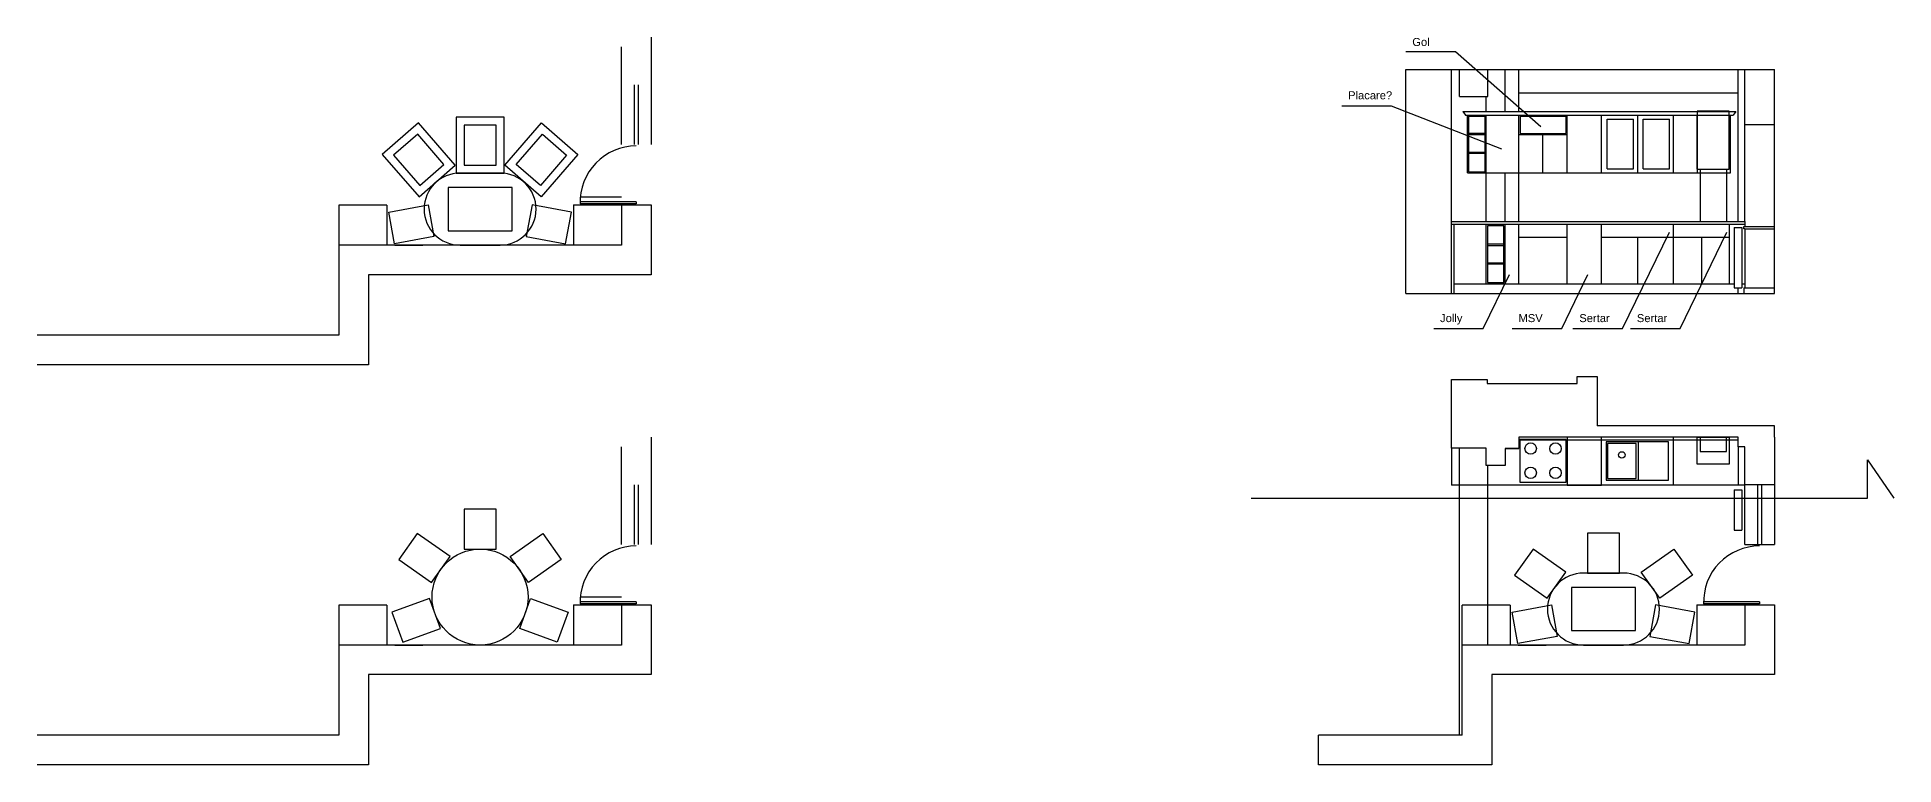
# Model space of a CAD drawing. Header units: centimetres. Extents: x -4631 to 1134, y -875 to 613.
# Drawn here: x -4631 to -2311, y -833 to 76 of the extents above; entities that cross this region are included whole.
import ezdxf

# ---------------------------------------------------------------- set-up
doc = ezdxf.new("R2010")
doc.units = ezdxf.units.CM
doc.layers.get('0').update_dxf_attribs({"true_color": 0xdfdfdf})
for name, color, linetype, true_color in [('Calorifer', 7, 'Continuous', 0xfcfcc2), ('Centrala', 7, 'Continuous', 0x408e2c), ('front', 7, 'Continuous', 0xdfdfdf), ('Grida', 7, 'Continuous', 0xab0f35), ('Text', 7, 'Continuous', 0x408e2c)]:
    doc.layers.add(name, color=color, linetype=linetype, true_color=true_color)
doc.styles.get("Standard").update_dxf_attribs({"font": 'arial.ttf'})

# ---------------------------------------------------------------- blocks, each defined once
blk = doc.blocks.new('Masa')
at = {"layer": 'front', "linetype": 'Continuous', "lineweight": -3, "transparency": 33554687}
for points in [[(-3080, -534), (-3040, -534), (-3040, -484), (-3080, -484)], [(-3120.7, -575.9), (-3097.6, -543.2), (-3138.5, -514.4), (-3161.5, -547.1)], [(-2999.3, -575.9), (-3022.4, -543.2), (-2981.5, -514.4), (-2958.5, -547.1)], [(-3109.5, -633.3), (-3123.2, -595.7), (-3170.2, -612.8), (-3156.5, -650.4)], [(-3010.5, -633.3), (-2996.8, -595.7), (-2949.8, -612.8), (-2963.5, -650.4)]]:
    blk.add_lwpolyline(points, close=True, dxfattribs=at)
blk.add_circle((-3060, -594), 60, dxfattribs=at)
blk = doc.blocks.new('masa ovala')
at = {"linetype": 'Continuous', "lineweight": -3, "transparency": 33554687}
for points in [[(-4109, 108), (-4159, 108)], [(-4159, 18), (-4109, 18)]]:
    blk.add_lwpolyline(points, dxfattribs=at)
blk.add_lwpolyline([(-4174, 90), (-4174, 36), (-4094, 36), (-4094, 90)], close=True, dxfattribs=at)
for centre, start, end in [((-4159, 63), 90, 270), ((-4109, 63), 270, 90)]:
    blk.add_arc(centre, 45, start, end, dxfattribs=at)

msp = doc.modelspace()

# ---------------------------------------------------------------- linework, layer by layer
at = {"linetype": 'Continuous', "lineweight": -3, "transparency": 33554687}
for p, q in [((-3864.177, 76.335), (-3864.177, -57.965)), ((-3901.177, -57.965), (-3901.177, 64.135)), ((-2863.877, -244), (-2863.877, 36)), ((-2853.677, 2), (-2853.677, 36)), ((-2818.177, 2), (-2818.177, 36)), ((-2779.377, -16.5), (-2779.377, 36)), ((-2497.177, 36), (-2460.177, 36)), ((-2460.177, -244), (-2460.177, 36)), ((-3885.177, 16.835), (-3885.177, -57.965)), ((-3880.177, 16.835), (-3880.177, -57.965)), ((-2843.777, -93.5), (-2843.777, -21.1)), ((-2779.377, -154), (-2779.377, -21.1)), ((-2777.877, -22.6), (-2720.877, -22.6)), ((-2777.877, -22.6), (-2777.877, -44.05)), ((-2720.877, -22.6), (-2720.877, -44.05)), ((-2719.377, -93.5), (-2719.377, -21.1)), ((-2676.377, -93.5), (-2676.377, -21.1)), ((-2586.377, -93.5), (-2586.377, -21.1)), ((-2779.377, -45.55), (-2719.377, -45.55)), ((-2669.377, -88.5), (-2669.377, -26.1)), ((-2636.377, -88.5), (-2636.377, -26.1)), ((-2624.377, -88.5), (-2624.377, -26.1)), ((-2591.377, -88.5), (-2591.377, -26.1)), ((-2497.177, -33), (-2460.177, -33)), ((-2556.577, -88.6), (-2516.577, -88.6)), ((-2556.577, -88.6), (-2556.577, -93.5)), ((-4254.377, -133.665), (-4254.377, -296.465)), ((-4194.377, -133.665), (-4254.377, -133.665)), ((-4194.377, -133.665), (-4194.377, -183.665)), ((-3961.177, -133.365), (-3961.177, -183.665)), ((-3901.177, -133.665), (-3961.177, -133.665)), ((-3882.677, -129.763), (-3952.677, -129.763)), ((-3952.677, -129.763), (-3952.677, -132.263)), ((-3882.677, -132.263), (-3952.677, -132.263)), ((-3901.177, -123.665), (-3952.411, -123.665)), ((-3901.177, -133.365), (-3864.177, -133.365)), ((-3901.177, -133.365), (-3901.177, -183.665)), ((-3882.677, -129.763), (-3882.677, -132.263)), ((-3864.177, -133.365), (-3864.177, -183.665)), ((-2860.277, -244), (-2860.277, -158)), ((-2820.277, -232), (-2820.277, -158)), ((-2796.777, -232), (-2796.777, -158)), ((-2779.377, -232), (-2779.377, -158)), ((-2719.377, -232), (-2719.377, -158)), ((-2676.377, -232), (-2676.377, -158)), ((-2586.377, -232), (-2586.377, -158)), ((-2516.377, -232), (-2516.377, -158)), ((-2498.177, -163.5), (-2498.177, -160.5)), ((-2498.177, -160.5), (-2497.177, -160.5)), ((-2497.177, -160.5), (-2460.177, -160.5)), ((-3901.177, -183.665), (-4254.377, -183.665)), ((-3901.177, -183.665, 205), (-3901.177, -183.665, 145)), ((-3864.177, -183.665), (-3864.177, -220.665)), ((-2779.377, -173.7), (-2719.377, -173.7)), ((-2676.377, -173.7), (-2586.377, -173.7)), ((-2631.377, -173.7), (-2631.377, -232)), ((-2586.377, -173.7), (-2516.377, -173.7)), ((-2551.377, -173.7), (-2551.377, -232)), ((-2497.177, -163.5), (-2498.177, -163.5)), ((-2497.177, -163.5), (-2460.177, -163.5)), ((-4217.377, -220.665), (-4217.377, -333.465)), ((-3864.177, -220.665), (-4217.377, -220.665)), ((-2860.277, -232), (-2510.477, -232)), ((-2500.677, -232), (-2497.177, -232)), ((-2921, -244), (-2497.177, -244)), ((-2505.377, -244), (-2505.377, -237)), ((-2498.177, -237), (-2460.177, -237)), ((-2497.177, -244), (-2460.177, -244)), ((-4254.377, -296.465), (-4631.377, -296.465)), ((-4217.377, -333.465), (-4631.377, -333.465)), ((-2706.777, -356.764), (-2706.777, -347.764)), ((-2706.777, -347.764), (-2681.777, -347.764)), ((-2681.777, -347.764), (-2681.777, -409.764)), ((-2863.877, -437.564), (-2863.877, -351.764)), ((-2863.877, -351.764), (-2819.277, -351.764)), ((-2819.277, -351.764), (-2819.277, -356.764)), ((-2819.277, -356.764), (-2706.777, -356.764)), ((-2460.177, -409.764), (-2681.777, -409.764)), ((-2460.177, -423.664), (-2460.177, -409.764)), ((-3901.177, -557.964), (-3901.177, -435.864)), ((-3864.177, -423.664), (-3864.177, -557.964)), ((-2820.277, -437.564), (-2863.877, -437.564)), ((-2863.877, -437.564), (-2863.877, -483.664)), ((-2820.277, -459.064), (-2820.277, -437.564)), ((-2779.377, -437.864), (-2796.777, -437.864)), ((-2796.777, -437.864), (-2796.777, -459.064)), ((-2796.777, -437.864), (-2779.377, -437.864)), ((-2505.377, -423.664), (-2779.377, -423.664)), ((-2779.377, -423.664), (-2779.377, -437.864)), ((-2719.377, -423.664), (-2719.377, -437.864)), ((-2670.636, -429.711), (-2670.636, -477.711)), ((-2592.636, -429.711), (-2670.636, -429.711)), ((-2630.636, -429.711), (-2630.636, -477.711)), ((-2592.636, -477.711), (-2592.636, -429.711)), ((-2586.377, -483.664), (-2586.377, -423.664)), ((-2505.377, -435.864), (-2505.377, -423.664)), ((-2497.177, -435.864), (-2505.377, -435.864)), ((-2505.377, -435.864), (-2505.377, -483.664)), ((-2497.177, -557.964), (-2497.177, -435.864)), ((-2460.177, -423.664), (-2460.177, -557.964)), ((-2796.777, -459.064), (-2820.277, -459.064)), ((-2344.015, -500), (-2344.015, -452)), ((-2344.015, -452), (-2310.867, -500)), ((-3885.177, -483.164), (-3885.177, -557.964)), ((-3880.177, -483.164), (-3880.177, -557.964)), ((-2497.177, -483.664), (-2863.877, -483.664)), ((-2670.636, -477.711), (-2592.636, -477.711)), ((-2460.177, -483.164), (-2497.177, -483.164)), ((-2481.177, -483.164), (-2481.177, -557.964)), ((-2476.177, -483.164), (-2476.177, -557.964)), ((-3114, -500), (-2344.015, -500)), ((-2510.477, -489.764), (-2500.677, -489.764)), ((-2510.477, -539.964), (-2500.677, -539.964)), ((-2497.177, -557.964), (-2460.177, -557.964)), ((-3901.177, -623.664), (-3952.411, -623.664)), ((-4254.377, -633.664), (-4254.377, -796.464)), ((-4194.377, -633.664), (-4254.377, -633.664)), ((-4194.377, -633.664), (-4194.377, -683.664)), ((-3961.177, -633.364), (-3961.177, -683.664)), ((-3901.177, -633.664), (-3961.177, -633.664)), ((-3882.677, -629.761), (-3952.677, -629.761)), ((-3952.677, -629.761), (-3952.677, -632.261)), ((-3882.677, -632.261), (-3952.677, -632.261)), ((-3901.177, -633.364), (-3864.177, -633.364)), ((-3901.177, -633.364), (-3901.177, -683.664)), ((-3882.677, -629.761), (-3882.677, -632.261)), ((-3864.177, -633.364), (-3864.177, -683.664)), ((-2790.377, -633.664), (-2850.377, -633.664)), ((-2850.377, -683.664), (-2850.377, -633.664)), ((-2790.377, -633.664), (-2790.377, -683.664)), ((-2557.177, -633.364), (-2557.177, -683.664)), ((-2497.177, -633.664), (-2557.177, -633.664)), ((-2478.677, -629.761), (-2548.677, -629.761)), ((-2548.677, -629.761), (-2548.677, -632.261)), ((-2478.677, -632.261), (-2548.677, -632.261)), ((-2497.177, -633.364), (-2460.177, -633.364)), ((-2497.177, -633.364), (-2497.177, -683.664)), ((-2478.677, -629.761), (-2478.677, -632.261)), ((-2460.177, -633.364), (-2460.177, -683.664)), ((-3901.177, -683.664), (-4254.377, -683.664)), ((-3901.177, -683.664, 205), (-3901.177, -683.664, 145)), ((-3864.177, -683.664), (-3864.177, -720.664)), ((-2497.177, -683.664), (-2850.377, -683.664)), ((-2850.377, -796.464), (-2850.377, -683.664)), ((-2497.177, -683.664, 205), (-2497.177, -683.664, 145)), ((-2460.177, -683.664), (-2460.177, -720.664)), ((-4217.377, -720.664), (-4217.377, -833.464)), ((-3864.177, -720.664), (-4217.377, -720.664)), ((-2813.377, -720.664), (-2813.377, -833.464)), ((-2460.177, -720.664), (-2813.377, -720.664)), ((-4254.377, -796.464), (-4631.377, -796.464)), ((-2850.377, -796.464), (-3030, -796.464)), ((-3030, -833.464), (-3030, -796.464)), ((-4217.377, -833.464), (-4631.377, -833.464)), ((-2813.377, -833.464), (-3030, -833.464))]:
    msp.add_line(p, q, dxfattribs=at)
for points in [[(-2779.377, 6.5), (-2505.377, 6.5)], [(-2849.679, -16.5), (-2508.276, -16.5)], [(-2846.242, -21.1), (-2511.714, -21.1)], [(-2842.277, -22.6), (-2821.777, -22.6)], [(-2842.277, -45.55), (-2821.777, -45.55), (-2821.777, -44.05), (-2842.277, -44.05)], [(-2777.877, -44.05), (-2720.877, -44.05)], [(-2669.377, -26.1), (-2636.377, -26.1)], [(-2624.377, -26.1), (-2591.377, -26.1)], [(-2842.277, -67.45), (-2821.777, -67.45), (-2821.777, -68.95), (-2842.277, -68.95)], [(-2669.377, -88.5), (-2636.377, -88.5)], [(-2624.377, -88.5), (-2591.377, -88.5)], [(-2843.777, -93.5), (-2515.077, -93.5)], [(-2497.177, -158), (-2863.877, -158), (-2863.877, -154), (-2497.177, -154), (-2497.177, -160.5)], [(-2818.777, -184.05), (-2798.277, -184.05), (-2798.277, -182.55), (-2818.777, -182.55)], [(-2497.177, -163.5), (-2497.177, -237)], [(-2818.777, -205.95), (-2798.277, -205.95), (-2798.277, -207.45), (-2818.777, -207.45)], [(-2498.177, -237), (-2498.177, -244)]]:
    msp.add_lwpolyline(points, dxfattribs=at)
for points in [[(-2821.777, -22.6), (-2842.277, -22.6), (-2842.277, -92), (-2821.777, -92)], [(-2798.277, -159.5), (-2818.777, -159.5), (-2818.777, -230.5), (-2798.277, -230.5)], [(-2778.307, -479.987), (-2720.307, -479.987), (-2720.307, -426.487), (-2778.307, -426.487)], [(-2719.377, -483.664), (-2676.377, -483.664), (-2676.377, -423.664), (-2719.377, -423.664)], [(-2668.636, -475.311), (-2632.836, -475.311), (-2632.836, -431.611), (-2668.636, -431.611)]]:
    msp.add_lwpolyline(points, close=True, dxfattribs=at)
at = {"linetype": 'Continuous', "lineweight": -3, "transparency": 33554687, "extrusion": (1.33261e-12, -1, 0)}
for points, elevation in [([(-4149.377, 145), (-4149.377, 205), (-4184.377, 205), (-4184.377, 145)], 183.665), ([(-4149.377, 145), (-4149.377, 205), (-4184.377, 205), (-4184.377, 145)], 683.664), ([(-2745.377, 145), (-2745.377, 205), (-2780.377, 205), (-2780.377, 145)], 683.664)]:
    msp.add_lwpolyline(points, close=True, dxfattribs=dict(at, elevation=elevation))
at = {"linetype": 'Continuous', "lineweight": -3, "transparency": 33554687}
for centre, radius in [((-2764.807, -438.051), 7.139), ((-2733.807, -438.051), 7.139), ((-2764.807, -468.424), 7.139), ((-2733.807, -468.424), 7.139), ((-2650.736, -446.001), 4.083)]:
    msp.add_circle(centre, radius, dxfattribs=at)
for centre in [(-3882.677, -129.763), (-3882.677, -629.761), (-2478.677, -629.761)]:
    msp.add_arc(centre, 70, 90, 182.046713, dxfattribs=at)
at = {"layer": 'Calorifer', "linetype": 'Continuous', "lineweight": -3, "transparency": 33554687}
for p, q in [((-2510.477, -161.5), (-2500.677, -161.5)), ((-2510.477, -237), (-2500.677, -237))]:
    msp.add_line(p, q, dxfattribs=at)
for points in [[(-2510.477, -161.5), (-2510.477, -237)], [(-2500.677, -161.5), (-2500.677, -237)], [(-2510.477, -489.764), (-2510.477, -539.964)], [(-2500.677, -489.764), (-2500.677, -539.964)]]:
    msp.add_lwpolyline(points, dxfattribs=at)
at = {"layer": 'Centrala', "linetype": 'Continuous', "lineweight": -3, "transparency": 33554687}
for p, q in [((-2553.077, -88.6), (-2553.077, -154)), ((-2520.077, -88.6), (-2520.077, -154))]:
    msp.add_line(p, q, dxfattribs=at)
for points in [[(-2556.577, -88.6), (-2516.577, -88.6), (-2516.577, -16.1), (-2556.577, -16.1)], [(-2516.577, -457.664), (-2556.577, -457.664), (-2556.577, -423.664), (-2516.577, -423.664)], [(-2553.077, -441.664), (-2520.077, -441.664), (-2520.077, -423.664), (-2553.077, -423.664)]]:
    msp.add_lwpolyline(points, close=True, dxfattribs=at)
at = {"layer": 'front', "linetype": 'Continuous', "lineweight": -3, "transparency": 33554687}
for p, q in [((-2921, -244), (-2921, 36)), ((-2921, 36), (-2497.177, 36)), ((-2796.777, -16.5), (-2796.777, 36)), ((-2505.377, -154), (-2505.377, 36)), ((-2497.177, -154), (-2497.177, 36)), ((-2853.677, 2), (-2818.177, 2)), ((-2820.277, -16.5), (-2820.277, 2)), ((-2849.679, -16.5), (-2846.242, -21.1)), ((-2820.277, -154), (-2820.277, -21.1)), ((-2631.377, -21.1), (-2631.377, -93.5)), ((-2556.577, -88.6), (-2556.577, -21.1)), ((-2515.077, -93.5), (-2515.077, -21.1)), ((-2508.276, -16.5), (-2511.714, -21.1)), ((-2749.377, -93.5), (-2749.377, -45.55)), ((-2796.777, -154), (-2796.777, -93.5))]:
    msp.add_line(p, q, dxfattribs=at)
for points in [[(-4154.708, -30.994), (-4199.988, -70.36), (-4154.061, -123.187), (-4108.781, -83.821)], [(-4155.694, -45.102), (-4185.88, -71.346), (-4153.075, -109.08), (-4122.888, -82.836)], [(-4107.777, -93.665), (-4047.777, -93.665), (-4047.777, -23.665), (-4107.777, -23.665)], [(-4097.777, -83.665), (-4057.777, -83.665), (-4057.777, -33.665), (-4097.777, -33.665)], [(-4000.847, -30.994), (-3955.567, -70.36), (-4001.494, -123.187), (-4046.774, -83.821)], [(-3999.861, -45.102), (-3969.674, -71.346), (-4002.48, -109.08), (-4032.666, -82.836)], [(-4142.756, -133.464), (-4135.494, -172.799), (-4184.663, -181.876), (-4191.925, -142.541)], [(-4012.799, -133.464), (-4020.061, -172.799), (-3970.892, -181.876), (-3963.63, -142.541)], [(-2693.777, -593.664), (-2653.777, -593.664), (-2653.777, -543.664), (-2693.777, -543.664)], [(-2761.6, -563.605), (-2784.893, -596.123), (-2744.246, -625.239), (-2720.952, -592.721)], [(-2585.955, -563.605), (-2562.662, -596.123), (-2603.309, -625.239), (-2626.603, -592.721)], [(-2738.756, -633.462), (-2731.494, -672.797), (-2780.663, -681.875), (-2787.925, -642.539)], [(-2608.799, -633.462), (-2616.061, -672.797), (-2566.892, -681.875), (-2559.63, -642.539)]]:
    msp.add_lwpolyline(points, close=True, dxfattribs=at)
at = {"layer": 'Grida', "linetype": 'Continuous', "lineweight": -3, "transparency": 33554687}
for p, q in [((-2853.677, -796.464), (-2853.677, -437.564)), ((-2505.377, -427.664), (-2779.377, -427.664)), ((-2818.177, -683.664), (-2818.177, -459.064))]:
    msp.add_line(p, q, dxfattribs=at)
at = {"layer": 'Text', "linetype": 'Continuous', "lineweight": -3, "transparency": 33554687}
for p, q in [((-2920.753, 58.365), (-2858.753, 58.365)), ((-2858.753, 58.365), (-2752.057, -35.297)), ((-3000.939, -9.423), (-2938.939, -9.423)), ((-2938.939, -9.423), (-2801.191, -63.123)), ((-2650.006, -288), (-2591.422, -167.485)), ((-2578.04, -288), (-2519.456, -167.485)), ((-2824, -288), (-2791.21, -220.548)), ((-2726, -288), (-2693.21, -220.548)), ((-2886, -288), (-2824, -288)), ((-2788, -288), (-2726, -288)), ((-2712.006, -288), (-2650.006, -288)), ((-2640.04, -288), (-2578.04, -288))]:
    msp.add_line(p, q, dxfattribs=at)

# ---------------------------------------------------------------- block references
at = {"linetype": 'Continuous', "lineweight": -3, "transparency": 33554687}
for p in [(56.223, -201.665), (1460.223, -701.664)]:
    msp.add_blockref('masa ovala', p, dxfattribs=at)
at = {"layer": 'front', "linetype": 'Continuous', "lineweight": -3, "transparency": 33554687}
msp.add_blockref('Masa', (-1017.777, -29.664), dxfattribs=at)

# ---------------------------------------------------------------- texts
at = {"layer": 'Text', "linetype": 'Continuous', "lineweight": -3, "transparency": 33554687, "char_height": 10, "attachment_point": 1}
for s, insert, width in [('Gol ', (-2912.775, 75.263), 151), ('Placare?', (-2992.961, 8.635), 85), ('Jolly', (-2878.022, -269.942), 85), ('MSV', (-2780.022, -269.942), 85), ('Sertar', (-2704.028, -269.942), 85), ('Sertar', (-2632.062, -269.942), 85)]:
    msp.add_mtext(s, dxfattribs=dict(at, insert=insert, width=width))

doc.saveas('drawing.dxf')
